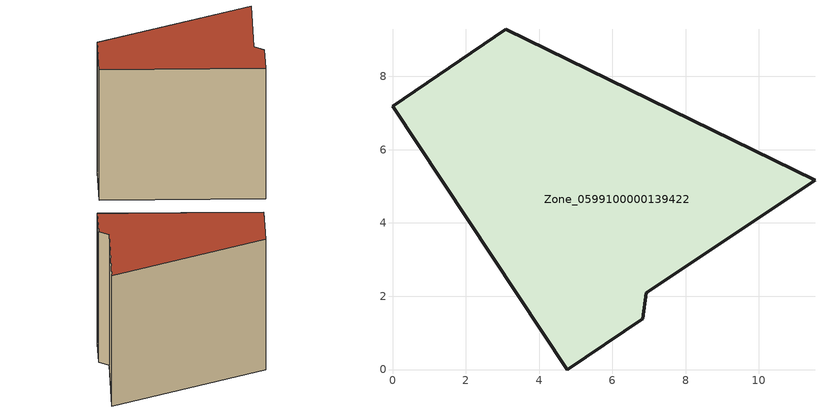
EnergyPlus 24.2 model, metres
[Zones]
Zone_0599100000139422
 floor ground (C_G): 4.77,0 0,7.19 3.09,9.28 11.53,5.16 6.92,2.09 6.83,1.39 z0
 wall outside (C_F): 0,7.19 4.77,0 6.83,1.39 6.92,2.09 11.53,5.16 3.09,9.28 0,7.19 z0:7.3
 roof outside (C_R): 11.53,5.16 3.09,9.28 0,7.19 4.77,0 6.83,1.39 6.92,2.09 z7.3
[BUILDING]
Pand.0599100000139422: North Axis=0; Terrain=City; Loads Convergence Tolerance Value=0.04; Temperature Convergence Tolerance Value=0.4; Solar Distribution=FullExterior; Maximum Number of Warmup Days=25; Minimum Number of Warmup Days=1
[Site:Location]
Rotterdam.The.Hague.AP_ZH_NLD Design_Conditions: Latitude=51.96; Longitude=4.45; Time Zone=1; Elevation=-4.5
[SITE:GROUNDTEMPERATURE:BUILDINGSURFACE]
18, 18, 18, 18, 18, 18, 18, 18, 18, 18, 18, 18
[MATERIAL] Thermal Absorptance=0.9; Solar Absorptance=0.7; Visible Absorptance=0.7
Name | Roughness | Thickness | Conductivity | Density | Specific Heat
G.TC.1946 | MediumSmooth | 0.15 | 1 | 540 | 1210
F.TC.1946 | Rough | 0.3 | 0.857143 | 1920 | 840
R.TC.1946 | MediumRough | 0.2 | 0.909091 | 1500 | 1000
[CONSTRUCTION]
C_G: G.TC.1946
C_F: F.TC.1946
C_R: R.TC.1946
[ZONE]
Zone_0599100000139422: Type=1; Multiplier=1; Ceiling Height=Autocalculate; Volume=Autocalculate; Floor Area=autocalculate; Part of Total Floor Area=Yes
[ZONEINFILTRATION:DESIGNFLOWRATE]
Infil_Zone_0599100000139422: Zone or ZoneList or Space or SpaceList=Zone_0599100000139422; Schedule=AlwaysOn; Design Flow Rate Calculation Method=Flow/Area; Flow Rate per Floor Area=0.003; Constant Term Coefficient=1; Temperature Term Coefficient=0; Velocity Term Coefficient=0; Velocity Squared Term Coefficient=0
[HVACTEMPLATE:ZONE:IDEALLOADSAIRSYSTEM]
Zone_0599100000139422: Maximum Heating Supply Air Temperature=50; Minimum Cooling Supply Air Temperature=13; Maximum Heating Supply Air Humidity Ratio=0.0156; Minimum Cooling Supply Air Humidity Ratio=0.0077; Heating Limit=NoLimit; Cooling Limit=NoLimit; Dehumidification Control Type=ConstantSensibleHeatRatio; Cooling Sensible Heat Ratio=0.7; Dehumidification Setpoint=60; Humidification Control Type=None; Humidification Setpoint=30; Outdoor Air Method=None; Outdoor Air Flow Rate per Person=0.00944; Outdoor Air Flow Rate per Zone Floor Area=0; Outdoor Air Flow Rate per Zone=0; Demand Controlled Ventilation Type=None; Outdoor Air Economizer Type=NoEconomizer; Heat Recovery Type=None; Sensible Heat Recovery Effectiveness=0.7; Latent Heat Recovery Effectiveness=0.65
[ZONECONTROL:THERMOSTAT]
ThermostatControl_Zone_0599100000139422: Zone or ZoneList=Zone_0599100000139422; Control Type Schedule=DualSetpointControlType; Control 1=Thermostat_Zone_0599100000139422; Temperature Difference Between Cutout And Setpoint=0
[THERMOSTATSETPOINT:DUALSETPOINT]
Thermostat_Zone_0599100000139422: Heating Setpoint Temperature Schedule=HeatingSetpoint_Zone_0599100000139422; Cooling Setpoint Temperature Schedule=CoolingSetpoint_Zone_0599100000139422
[SCHEDULE:COMPACT]
HeatingSetpoint_Zone_0599100000139422: Through: 12/31, For: AllDays, Until: 24:00, 21
CoolingSetpoint_Zone_0599100000139422: Through: 12/31, For: AllDays, Until: 24:00, 24
DualSetpointControlType: Through: 12/31, For: AllDays, Until: 24:00, 4
AlwaysOn: Through: 12/31, For: AllDays, Until: 24:00, 1
